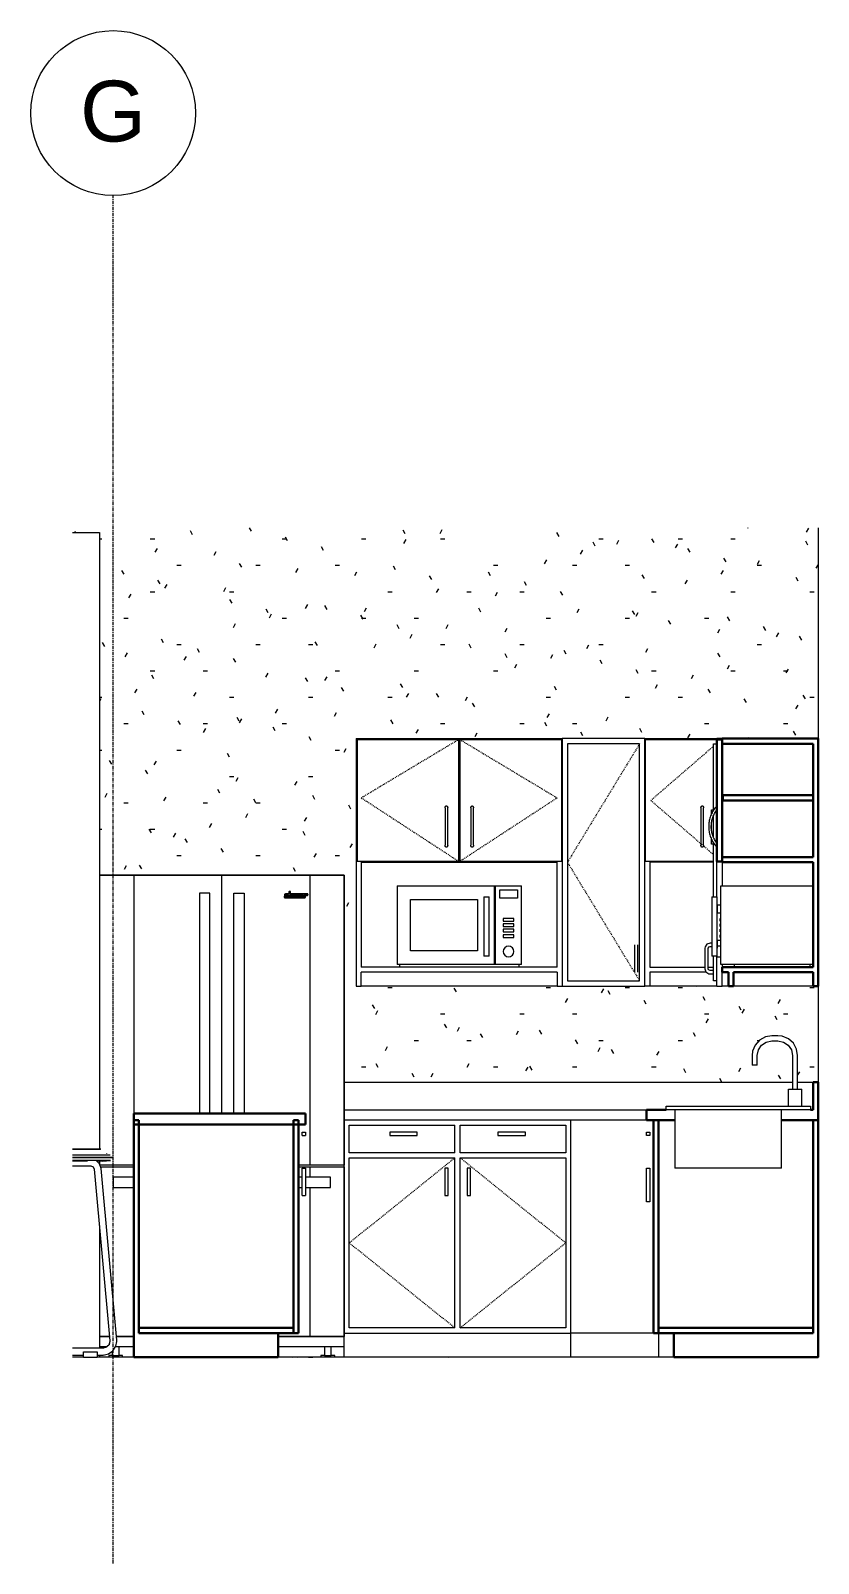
# Model space of a CAD drawing. Header units: inches. Extents: x -1667 to 6650, y -30 to 273.
# Drawn here: x 1283.3 to 1397.9, y -30 to 193 of the extents above; entities that cross this region are included whole.
import ezdxf

# ---------------------------------------------------------------- set-up
doc = ezdxf.new("R2010")
doc.units = ezdxf.units.IN
doc.header["$MEASUREMENT"] = 0
doc.linetypes.add('Dash', pattern=[0.25, 0.125, -0.125])
doc.linetypes.add('Grid Line 1_2_', pattern=[0.875, 0.5, -0.125, 0.125, -0.125])
for name, color, linetype, lineweight in [('A-GENM', 13, 'Continuous', 9), ('A-WALL-PATT', 111, 'Continuous', 18), ('C-BLDG-PADS', 91, 'Continuous', 9), ('I-FURN', 30, 'Continuous', 9), ('I-WALL', 2, 'Continuous', 18), ('P-SANR-FIXT', 6, 'Continuous', 9), ('Q-CASE', 31, 'Continuous', 9), ('Q-CASE-HDLN', 31, 'Dash', 9), ('Q-SPCQ', 91, 'Continuous', 9), ('S-GRID', 1, 'Continuous', 9), ('S-GRID-IDEN', 1, 'Continuous', 9)]:
    doc.layers.add(name, color=color, linetype=linetype, lineweight=lineweight)
doc.styles.add('Arial', font='arial.ttf', dxfattribs={"height": 8.851796})

# ---------------------------------------------------------------- blocks, each defined once
blk = doc.blocks.new('Grid - Grid Head - Circle-50561-Kitchen - West Elevation')
at = {"layer": 'S-GRID-IDEN', "color": 7}
blk.add_circle((-1010.46, 181), 12, dxfattribs=at)
blk = doc.blocks.new('Open Source Metal Building_Exterior_rvt-7-Kitchen - West Elevation')
at = {"layer": 'C-BLDG-PADS'}
h = blk.add_hatch(dxfattribs=at)
h.set_pattern_fill('FP_19', style=0, pattern_type=2)
h.set_pattern_definition([(50, (-1.098, 0), (13.77135, -1.20496), [1.44, -15.84]), (355, (-1.098, 0), (-2.66442, 14.44218), [1.152, -12.672]), (100.451, (0.05, -0.1), (11.10708, 13.23737), [1.224, -13.462]), (46.184, (-1.098, 3.84), (20.49128, -3.17785), [2.16, -23.76]), (96.636, (0.61, 3.575), (17.94587, 18.70315), [1.836, -20.193]), (351.184, (-1.098, 3.84), (17.9454, 18.7026), [1.728, -19.008]), (21, (0.822, 2.88), (11.46052, -7.73037), [1.44, -15.84]), (326, (0.822, 2.88), (4.67135, 13.92315), [1.152, -12.672]), (71.451, (1.778, 2.236), (16.13207, 6.19284), [1.224, -13.462]), (37.5, (-1.098, 0), (0.233123, 6.39175), [0.634, -11.885, 0.634, -12.23, -12.72]), (37.5, (-1.098, 0), (0.233123, 6.39175), [-25.382, 0.634, -12.086]), (7.5, (-1.098, 0), (5.05073, 7.57304), [0.634, -6.701, 0.634, -11.597, -4.848]), (7.5, (-1.098, 0), (5.05073, 7.57304), [-19.565, 0.634, -4.214]), (327.5, (-5.379, 0), (10.24958, -0.43289), [0.634, -4.166, 0.634, -14.342, -19.872]), (327.5, (-5.379, 0), (10.24958, -0.43289), [-19.776, 0.634, -19.238]), (317.5, (-7.299, 0), (11.19739, 1.92214), [0.634, -5.606, 0.634, -9.312, -14.112]), (317.5, (-7.299, 0), (11.19739, 1.92214), [-16.186, 0.634, -13.478])])
h.paths.add_polyline_path([(-907.82, -0.04), (-907.82, 0), (-1016.37, 0), (-1016.37, -0.04), (-934.96, -0.04)], flags=0)
at = {"layer": 'C-BLDG-PADS', "color": 250, "lineweight": 18}
for p, q in [((-1014.78, 0), (-1016.37, 0)), ((-907.82, 0), (-1012.78, 0))]:
    blk.add_line(p, q, dxfattribs=at)
at = {"layer": 'S-GRID', "linetype": 'Grid Line 1_2_'}
blk.add_line((-1010.46, -30), (-1010.46, 169), dxfattribs=at)
at = {"layer": 'S-GRID-IDEN', "insert": (-1010.46, 185.72), "char_height": 8.85, "width": 11.448, "attachment_point": 2, "line_spacing_factor": 0.938532, "style": 'Arial', "bg_fill": 3, "box_fill_scale": 1.25, "bg_fill_color": 0, "bg_fill_transparency": 0}
blk.add_mtext('G', dxfattribs=at)
at = {"color": 130, "lineweight": 5}
blk.add_blockref('Grid - Grid Head - Circle-50561-Kitchen - West Elevation', (0, 0), dxfattribs=at)
blk = doc.blocks.new('Counter Top-L Shaped - 24_ Depth U SHAPED-689926-Kitchen - West Elevation')
at = {"layer": 'Q-CASE'}
for p, q in [((-976.84, 40), (-911.59, 40)), ((-910.84, 40), (-908.59, 40)), ((-976.84, 36), (-932.84, 36)), ((-932.84, 34.5), (-976.84, 34.5))]:
    blk.add_line(p, q, dxfattribs=at)
at = {"layer": 'Q-CASE', "lineweight": 30}
for p, q in [((-907.84, 40), (-908.59, 40)), ((-908.59, 40), (-908.59, 36)), ((-907.84, 34.5), (-907.84, 40)), ((-929.96, 36), (-932.84, 36)), ((-932.84, 36), (-932.84, 34.5)), ((-908.59, 36), (-908.96, 36)), ((-932.84, 34.5), (-928.71, 34.5)), ((-913.21, 34.5), (-907.84, 34.5))]:
    blk.add_line(p, q, dxfattribs=at)
blk = doc.blocks.new('Haworth_Chair_Hi-Pad_Stool - High-336019-Kitchen - West Elevation')
at = {"layer": 'I-FURN'}
for p, q in [((-1016.37, 30.25), (-1015.9, 30.25)), ((-1015.9, 30.25), (-1016.37, 30.25)), ((-1016.37, 30.25), (-1015.9, 30.25)), ((-1016.37, 29.43), (-1015.9, 29.43)), ((-1016.37, 29.12), (-1015.9, 29.12)), ((-1015.9, 29), (-1016.37, 29)), ((-1015.9, 30.25), (-1012.29, 30.25)), ((-1012.29, 30.25), (-1015.9, 30.25)), ((-1015.9, 29.43), (-1010.87, 29.43)), ((-1015.9, 29.12), (-1010.48, 29.12)), ((-1010.45, 29), (-1015.9, 29)), ((-1012.27, 30.25), (-1012.26, 30.25)), ((-1011.43, 29.68), (-1011.42, 29.65)), ((-1010.45, 29), (-1010.48, 29.12)), ((-1015.9, 28.62), (-1016.37, 28.62)), ((-1015.9, 28.5), (-1016.37, 28.5)), ((-1015.9, 28.5), (-1016.37, 28.5)), ((-1016.37, 27.82), (-1013.71, 27.82)), ((-1010.84, 28.62), (-1015.9, 28.62)), ((-1014.2, 28.5), (-1015.9, 28.5)), ((-1014.2, 28.5), (-1015.9, 28.5)), ((-1013.71, 27.82), (-1013.37, 27.68)), ((-1013.21, 27.37), (-1010.93, 2.39)), ((-1012.03, 28.5), (-1012.79, 28.5)), ((-1012.03, 28.5), (-1012.79, 28.5)), ((-1012.42, 28.06), (-1012.44, 28.12)), ((-1012.22, 27.46), (-1012.27, 27.61)), ((-1009.93, 2.48), (-1012.22, 27.46)), ((-1012.03, 28.5), (-1010.84, 28.62)), ((-1010.93, 2.39), (-1010.92, 2.3)), ((-1009.97, 2.01), (-1009.92, 2.3)), ((-1009.92, 2.3), (-1009.93, 2.48)), ((-1009.92, 2.3), (-1009.93, 2.48)), ((-1011.92, 1.3), (-1016.37, 1.3)), ((-1016.37, 0.3), (-1014.78, 0.3)), ((-1014.78, 0), (-1014.78, 0.75)), ((-1014.78, 0.75), (-1012.78, 0.75)), ((-1012.78, 0.75), (-1012.78, 0)), ((-1012.78, 0.3), (-1011.92, 0.3)), ((-1011.83, 1.32), (-1011.92, 1.3)), ((-1011.92, 0.3), (-1011.76, 0.33)), ((-1011.23, 1.63), (-1011.46, 1.43)), ((-1011.19, 0.45), (-1011.14, 0.46)), ((-1010.98, 2.1), (-1011.06, 1.81)), ((-1014.78, 0), (-1012.78, 0))]:
    blk.add_line(p, q, dxfattribs=at)
at = {"layer": 'I-FURN', "flags": 128}
for points in [[(-1012.26, 30.25), (-1012.42, 30.25), (-1012.89, 30.25), (-1013.63, 30.25), (-1014.57, 30.25), (-1015.63, 30.25), (-1015.9, 30.25)], [(-1013.71, 27.82), (-1013.35, 27.67), (-1013.21, 27.37)], [(-1012.22, 27.46), (-1012.44, 28.12), (-1012.87, 28.54)], [(-1011.92, 0.3), (-1011.14, 0.46), (-1010.48, 0.92), (-1010.05, 1.59), (-1009.92, 2.3)], [(-1010.92, 2.3), (-1011.08, 1.76), (-1011.5, 1.39), (-1011.92, 1.3)], [(-1010.08, 1.54), (-1010.05, 1.59), (-1010.04, 1.62)]]:
    blk.add_lwpolyline(points, dxfattribs=at)
blk = doc.blocks.new('Refrigeration-Dacor-Millennia - PF36BNDFBK-518783-Kitchen - West Elevation')
at = {"layer": 'A-GENM', "lineweight": 18}
for p, q in [((-1012.46, 70.12), (-994.71, 70.12)), ((-1007.46, 70.12), (-1007.46, 35.43)), ((-994.71, 70.12), (-976.84, 70.12)), ((-994.71, 70.12), (-994.71, 35.43)), ((-981.84, 70.12), (-981.84, 27.94)), ((-976.84, 70.12), (-976.84, 27.94)), ((-1007.46, 27.94), (-1012.37, 27.94)), ((-1012.29, 27.69), (-1007.46, 27.69)), ((-976.84, 27.94), (-983.46, 27.94)), ((-983.46, 27.69), (-976.84, 27.69)), ((-976.84, 27.69), (-976.84, 3)), ((-1010.98, 3), (-1012.46, 3)), ((-1007.46, 3), (-1009.98, 3)), ((-976.84, 3), (-986.46, 3))]:
    blk.add_line(p, q, dxfattribs=at)
at = {"layer": 'A-GENM'}
for p, q in [((-976.84, 70.12), (-1012.46, 70.12)), ((-976.84, 3), (-976.84, 70.12)), ((-996.4, 67.53), (-997.9, 67.53)), ((-997.9, 67.53), (-997.9, 35.43)), ((-996.4, 35.43), (-996.4, 67.53)), ((-992.9, 67.53), (-991.4, 67.53)), ((-992.9, 35.43), (-992.9, 67.53)), ((-991.4, 67.53), (-991.4, 35.43)), ((-985.53, 67.24), (-985.58, 67.03)), ((-985.58, 67.03), (-985.58, 66.96)), ((-985.58, 66.96), (-985.55, 66.9)), ((-985.5, 67.31), (-985.53, 67.24)), ((-985.48, 67.23), (-985.53, 67.02)), ((-985.53, 67.02), (-985.52, 66.95)), ((-985.52, 66.95), (-985.48, 66.91)), ((-985.45, 67.37), (-985.5, 67.31)), ((-985.45, 67.3), (-985.48, 67.23)), ((-985.48, 66.91), (-985.43, 66.89)), ((-985.39, 67.4), (-985.45, 67.37)), ((-985.39, 67.35), (-985.45, 67.3)), ((-985.31, 67.42), (-985.39, 67.4)), ((-985.31, 67.37), (-985.39, 67.35)), ((-985.36, 67.07), (-985.33, 67.18)), ((-985.35, 67.04), (-985.36, 67.07)), ((-985.32, 67.02), (-985.35, 67.04)), ((-985.33, 67.18), (-985.32, 67.22)), ((-985.32, 67.22), (-985.28, 67.23)), ((-985.03, 67.02), (-985.32, 67.02)), ((-984.95, 67.42), (-985.31, 67.42)), ((-984.91, 67.37), (-985.31, 67.37)), ((-985.28, 67.23), (-984.94, 67.23)), ((-984.99, 67.03), (-985.03, 67.02)), ((-984.97, 67.07), (-984.99, 67.03)), ((-984.94, 67.23), (-984.97, 67.07)), ((-984.89, 67.7), (-984.95, 67.42)), ((-984.94, 66.89), (-984.89, 66.9)), ((-984.84, 67.7), (-984.91, 67.37)), ((-984.86, 67.74), (-984.89, 67.7)), ((-984.89, 66.9), (-984.85, 66.93)), ((-984.82, 67.75), (-984.86, 67.74)), ((-984.85, 66.93), (-984.83, 66.97)), ((-984.68, 67.7), (-984.84, 67.7)), ((-984.83, 66.97), (-984.78, 67.23)), ((-984.7, 67.75), (-984.82, 67.75)), ((-984.78, 67.23), (-984.69, 67.23)), ((-984.76, 67.06), (-984.77, 67.02)), ((-984.77, 67.02), (-984.76, 66.96)), ((-984.75, 67.11), (-984.76, 67.06)), ((-984.76, 66.96), (-984.72, 66.91)), ((-984.75, 67.37), (-984.72, 67.53)), ((-984.66, 67.37), (-984.75, 67.37)), ((-984.73, 67.15), (-984.75, 67.11)), ((-984.69, 67.18), (-984.73, 67.15)), ((-984.72, 67.53), (-984.68, 67.7)), ((-984.72, 66.91), (-984.66, 66.89)), ((-984.66, 67.74), (-984.7, 67.75)), ((-984.69, 67.42), (-984.63, 67.67)), ((-982.17, 67.42), (-984.69, 67.42)), ((-984.69, 67.23), (-984.68, 67.3)), ((-984.65, 67.19), (-984.69, 67.18)), ((-984.68, 67.3), (-984.66, 67.37)), ((-984.64, 67.71), (-984.66, 67.74)), ((-984.23, 67.19), (-984.65, 67.19)), ((-984.63, 67.67), (-984.64, 67.71)), ((-984.61, 67.37), (-984.64, 67.23)), ((-984.64, 67.23), (-984.22, 67.23)), ((-984.16, 67.37), (-984.61, 67.37)), ((-984.6, 67.02), (-984.6, 67.06)), ((-984.6, 67.06), (-984.25, 67.06)), ((-984.26, 67.02), (-984.6, 67.02)), ((-984.25, 67.06), (-984.26, 67.02)), ((-984.22, 67.23), (-984.23, 67.19)), ((-984.22, 66.89), (-984.17, 66.9)), ((-984.17, 66.9), (-984.14, 66.93)), ((-984.1, 67.35), (-984.16, 67.37)), ((-984.14, 66.93), (-984.12, 66.97)), ((-984.12, 66.97), (-984.09, 67.11)), ((-984.06, 67.3), (-984.1, 67.35)), ((-984.09, 67.11), (-984.06, 67.24)), ((-984.06, 67.24), (-984.06, 67.3)), ((-984.02, 67.15), (-984.05, 67.02)), ((-984.05, 67.02), (-984.04, 66.96)), ((-984.04, 66.96), (-984, 66.91)), ((-983.99, 67.28), (-984.02, 67.15)), ((-984, 66.91), (-983.94, 66.89)), ((-983.97, 67.33), (-983.99, 67.28)), ((-983.93, 67.36), (-983.97, 67.33)), ((-983.89, 67.37), (-983.93, 67.36)), ((-983.42, 67.37), (-983.89, 67.37)), ((-983.88, 67.07), (-983.85, 67.19)), ((-983.87, 67.04), (-983.88, 67.07)), ((-983.84, 67.02), (-983.87, 67.04)), ((-983.85, 67.19), (-983.83, 67.22)), ((-983.5, 67.02), (-983.84, 67.02)), ((-983.83, 67.22), (-983.79, 67.23)), ((-983.79, 67.23), (-983.44, 67.23)), ((-983.46, 67.01), (-983.5, 67.02)), ((-983.48, 66.9), (-983.46, 66.93)), ((-983.45, 66.98), (-983.46, 67.01)), ((-983.46, 66.93), (-983.45, 66.98)), ((-983.44, 67.23), (-983.41, 67.24)), ((-983.39, 67.35), (-983.42, 67.37)), ((-983.41, 67.24), (-983.39, 67.27)), ((-983.38, 67.32), (-983.39, 67.35)), ((-983.39, 67.27), (-983.38, 67.32)), ((-983.36, 67.15), (-983.39, 67.02)), ((-983.39, 67.02), (-983.38, 66.96)), ((-983.38, 66.96), (-983.34, 66.91)), ((-983.33, 67.28), (-983.36, 67.15)), ((-983.34, 66.91), (-983.28, 66.89)), ((-983.31, 67.33), (-983.33, 67.28)), ((-983.28, 67.36), (-983.31, 67.33)), ((-983.23, 67.37), (-983.28, 67.36)), ((-982.76, 67.37), (-983.23, 67.37)), ((-983.22, 67.07), (-983.19, 67.2)), ((-983.21, 67.04), (-983.22, 67.07)), ((-983.18, 67.02), (-983.21, 67.04)), ((-983.19, 67.2), (-983.18, 67.22)), ((-983.18, 67.22), (-983.15, 67.23)), ((-982.9, 67.02), (-983.18, 67.02)), ((-983.15, 67.23), (-982.88, 67.23)), ((-982.87, 67.03), (-982.9, 67.02)), ((-982.88, 67.23), (-982.84, 67.22)), ((-982.86, 67.06), (-982.87, 67.03)), ((-982.84, 67.12), (-982.86, 67.06)), ((-982.84, 67.22), (-982.83, 67.19)), ((-982.83, 67.19), (-982.84, 67.12)), ((-982.82, 66.89), (-982.78, 66.9)), ((-982.78, 66.9), (-982.74, 66.93)), ((-982.71, 67.35), (-982.76, 67.37)), ((-982.74, 66.93), (-982.72, 66.97)), ((-982.72, 66.97), (-982.66, 67.24)), ((-982.67, 67.3), (-982.71, 67.35)), ((-982.57, 67.33), (-982.67, 66.89)), ((-982.66, 67.24), (-982.67, 67.3)), ((-982.56, 67.36), (-982.57, 67.33)), ((-982.53, 67.37), (-982.56, 67.36)), ((-982.44, 67.37), (-982.53, 67.37)), ((-982.51, 66.89), (-982.45, 67.18)), ((-982.48, 66.86), (-982.46, 66.91)), ((-982.46, 66.91), (-982.4, 67.18)), ((-982.45, 67.18), (-982.42, 67.22)), ((-982.41, 67.34), (-982.44, 67.37)), ((-982.42, 67.22), (-982.38, 67.23)), ((-982.37, 67.37), (-982.41, 67.34)), ((-982.4, 67.18), (-982.19, 67.18)), ((-982.38, 67.23), (-982.18, 67.23)), ((-982.15, 67.37), (-982.37, 67.37)), ((-982.19, 67.18), (-982.15, 67.2)), ((-982.18, 67.23), (-982.15, 67.37)), ((-982.13, 67.4), (-982.17, 67.42)), ((-982.15, 67.2), (-982.12, 67.24)), ((-982.11, 67.37), (-982.13, 67.4)), ((-982.12, 67.24), (-982.1, 67.33)), ((-982.1, 67.33), (-982.11, 67.37)), ((-985.55, 66.9), (-985.49, 66.86)), ((-985.49, 66.86), (-985.46, 66.85)), ((-985.46, 66.85), (-985.43, 66.84)), ((-985.43, 66.89), (-984.94, 66.89)), ((-985.43, 66.84), (-982.54, 66.84)), ((-984.66, 66.89), (-984.22, 66.89)), ((-983.94, 66.89), (-983.51, 66.89)), ((-983.51, 66.89), (-983.48, 66.9)), ((-983.28, 66.89), (-982.82, 66.89)), ((-982.67, 66.89), (-982.51, 66.89)), ((-982.54, 66.84), (-982.48, 66.86)), ((-981.84, 27.69), (-981.84, 26.19)), ((-1010.46, 26.19), (-1010.46, 24.69)), ((-1007.46, 26.19), (-1010.46, 26.19)), ((-1010.46, 24.69), (-1007.46, 24.69)), ((-982.96, 26.19), (-983.46, 26.19)), ((-983.46, 24.69), (-982.96, 24.69)), ((-978.84, 26.19), (-982.46, 26.19)), ((-982.46, 24.69), (-978.84, 24.69)), ((-981.84, 24.69), (-981.84, 3)), ((-978.84, 24.69), (-978.84, 26.19)), ((-1012.46, 3), (-1010.98, 3)), ((-1009.98, 3), (-1007.46, 3)), ((-986.46, 3), (-976.84, 3)), ((-1010.59, 0.25), (-1011.09, 0.25)), ((-1011.09, 0.25), (-1011.09, 0)), ((-1010.59, 0.83), (-1010.59, 0.25)), ((-1010.59, 0.25), (-1009.59, 0.25)), ((-1009.59, 1.5), (-1010.1, 1.5)), ((-1009.59, 0.25), (-1009.59, 1.5)), ((-1009.09, 0.25), (-1009.59, 0.25)), ((-1009.09, 0), (-1009.09, 0.25)), ((-979.71, 0.25), (-980.21, 0.25)), ((-980.21, 0.25), (-980.21, 0)), ((-978.71, 1.5), (-979.71, 1.5)), ((-979.71, 1.5), (-979.71, 0.25)), ((-979.71, 0.25), (-978.71, 0.25)), ((-978.71, 0.25), (-978.71, 1.5)), ((-978.21, 0.25), (-978.71, 0.25)), ((-978.21, 0), (-978.21, 0.25))]:
    blk.add_line(p, q, dxfattribs=at)
at = {"layer": 'Q-SPCQ'}
for p, q in [((-1011.35, 1.5), (-1012.46, 1.5)), ((-1007.46, 1.5), (-1009.59, 1.5)), ((-979.71, 1.5), (-986.46, 1.5)), ((-976.84, 1.5), (-978.71, 1.5))]:
    blk.add_line(p, q, dxfattribs=at)
blk = doc.blocks.new('Sink Kitchen-Double - 42_ x 21_-577721-Kitchen - West Elevation')
at = {"layer": 'P-SANR-FIXT'}
for p, q in [((-913.71, 46.75), (-914.59, 46.75)), ((-914.59, 46), (-913.71, 46)), ((-917.46, 43.88), (-917.46, 42.5)), ((-916.71, 42.5), (-917.46, 42.5)), ((-916.71, 42.5), (-916.71, 43.88)), ((-911.59, 43.88), (-911.59, 39)), ((-910.84, 39), (-910.84, 43.88)), ((-912.21, 39), (-912.21, 36.5)), ((-912.21, 39), (-912.21, 36.5)), ((-912.19, 39), (-912.19, 39)), ((-912.19, 39), (-911.21, 39)), ((-911.21, 39), (-910.24, 39)), ((-910.24, 39), (-910.24, 39)), ((-910.21, 36.5), (-910.21, 39)), ((-910.21, 36.5), (-910.21, 39)), ((-929.96, 36.5), (-908.96, 36.5)), ((-929.96, 36), (-929.96, 36.5)), ((-908.96, 36), (-929.96, 36)), ((-928.71, 36), (-928.71, 27.5)), ((-913.21, 27.5), (-913.21, 36)), ((-908.96, 36.5), (-908.96, 36)), ((-926.46, 27.5), (-928.71, 27.5)), ((-915.46, 27.5), (-926.46, 27.5)), ((-913.21, 27.5), (-915.46, 27.5))]:
    blk.add_line(p, q, dxfattribs=at)
at = {"layer": 'P-SANR-FIXT', "flags": 128}
for points in [[(-914.59, 46.75), (-915.54, 46.59), (-916.38, 46.12), (-917.02, 45.41), (-917.39, 44.52), (-917.46, 43.88)], [(-916.71, 43.88), (-916.55, 44.69), (-916.09, 45.37), (-915.41, 45.83), (-914.6, 46), (-914.59, 46)], [(-910.84, 43.88), (-911, 44.82), (-911.46, 45.67), (-912.18, 46.31), (-913.07, 46.68), (-913.71, 46.75)], [(-913.71, 46), (-912.9, 45.84), (-912.21, 45.38), (-911.75, 44.7), (-911.59, 43.89), (-911.59, 43.88)]]:
    blk.add_lwpolyline(points, dxfattribs=at)
blk = doc.blocks.new('Base Cabinet-Double Door Sink Unit - 48_-578561-Kitchen - West Elevation')
at = {"layer": 'Q-CASE', "lineweight": 30}
for p, q in [((-931.09, 34.5), (-931.84, 34.5)), ((-931.84, 34.5), (-931.84, 3.5)), ((-931.09, 3.5), (-931.09, 34.5)), ((-908.59, 34.5), (-908.59, 3.5)), ((-907.84, 34.5), (-908.59, 34.5)), ((-907.84, 0), (-907.84, 34.5)), ((-931.84, 3.5), (-931.09, 3.5)), ((-908.59, 4.25), (-931.09, 4.25)), ((-931.09, 4.25), (-931.09, 3.5)), ((-931.09, 3.5), (-908.59, 3.5)), ((-908.59, 3.5), (-928.84, 3.5)), ((-928.84, 3.5), (-928.84, 0)), ((-908.59, 3.5), (-908.59, 4.25)), ((-928.84, 0), (-907.84, 0))]:
    blk.add_line(p, q, dxfattribs=at)
at = {"layer": 'Q-CASE'}
for p, q in [((-932.84, 22.59), (-932.84, 27.5)), ((-932.84, 27.5), (-932.34, 27.5)), ((-932.34, 27.5), (-932.34, 22.59)), ((-932.34, 22.59), (-932.84, 22.59))]:
    blk.add_line(p, q, dxfattribs=at)
blk = doc.blocks.new('Base Cabinet-Corner Unit-Angled - 36_ 2-579564-Kitchen - West Elevation')
at = {"layer": 'Q-CASE'}
for p, q in [((-943.84, 3.5), (-943.84, 34.5)), ((-931.84, 3.5), (-943.84, 3.5)), ((-943.84, 0), (-943.84, 3.5)), ((-931.09, 3.5), (-931.09, 0))]:
    blk.add_line(p, q, dxfattribs=at)
blk = doc.blocks.new('Base Cabinet-Double Door _ 2 Drawer - 33_-581383-Kitchen - West Elevation')
at = {"layer": 'Q-CASE'}
for p, q in [((-932.84, 32.25), (-932.84, 32.75)), ((-932.84, 32.75), (-932.34, 32.75)), ((-932.34, 32.25), (-932.84, 32.25)), ((-932.34, 32.75), (-932.34, 32.25))]:
    blk.add_line(p, q, dxfattribs=at)
blk = doc.blocks.new('Base Cabinet-Double Door _ 2 Drawer - 33_-V19-Kitchen - West Elevation')
at = {"layer": 'Q-CASE'}
for p, q in [((-976.09, 29.75), (-976.09, 33.75)), ((-976.09, 33.75), (-960.71, 33.75)), ((-960.71, 29.75), (-960.71, 33.75)), ((-959.96, 33.75), (-944.59, 33.75)), ((-959.96, 29.75), (-959.96, 33.75)), ((-944.59, 33.75), (-944.59, 29.75)), ((-943.84, 3.5), (-943.84, 34.5)), ((-966.21, 32.75), (-970.21, 32.75)), ((-970.21, 32.75), (-970.21, 32.25)), ((-970.21, 32.25), (-966.21, 32.25)), ((-966.21, 32.25), (-966.21, 32.75)), ((-950.46, 32.75), (-954.46, 32.75)), ((-954.46, 32.75), (-954.46, 32.25)), ((-954.46, 32.25), (-950.46, 32.25)), ((-950.46, 32.25), (-950.46, 32.75)), ((-960.71, 29.75), (-976.09, 29.75)), ((-976.09, 4.25), (-976.09, 29)), ((-976.09, 29), (-960.71, 29)), ((-960.71, 4.25), (-960.71, 29)), ((-944.59, 29.75), (-959.96, 29.75)), ((-959.96, 29), (-944.59, 29)), ((-959.96, 4.25), (-959.96, 29)), ((-944.59, 29), (-944.59, 4.25)), ((-961.71, 27.5), (-962.21, 27.5)), ((-962.21, 27.5), (-962.21, 23.5)), ((-961.71, 23.5), (-961.71, 27.5)), ((-958.46, 27.5), (-958.96, 27.5)), ((-958.96, 27.5), (-958.96, 23.5)), ((-958.46, 23.5), (-958.46, 27.5)), ((-962.21, 23.5), (-961.71, 23.5)), ((-958.96, 23.5), (-958.46, 23.5)), ((-976.84, 3.5), (-943.84, 3.5)), ((-976.84, 0), (-976.84, 3)), ((-960.71, 4.25), (-976.09, 4.25)), ((-944.59, 4.25), (-959.96, 4.25))]:
    blk.add_line(p, q, dxfattribs=at)
at = {"layer": 'Q-CASE', "linetype": 'Dash'}
for p, q in [((-960.71, 29), (-976.09, 16.62)), ((-944.59, 16.62), (-959.96, 29)), ((-976.09, 16.62), (-960.71, 4.25)), ((-959.96, 4.25), (-944.59, 16.62))]:
    blk.add_line(p, q, dxfattribs=at)
blk = doc.blocks.new('Base Cabinet-Double Door _ 2 Drawer - 36_-581377-Kitchen - West Elevation')
at = {"layer": 'Q-CASE', "lineweight": 30}
for p, q in [((-1006.71, 34.5), (-1007.46, 34.5)), ((-1007.46, 34.5), (-1007.46, 0)), ((-1006.71, 3.5), (-1006.71, 34.5)), ((-984.21, 34.5), (-984.21, 3.5)), ((-983.46, 34.5), (-984.21, 34.5)), ((-983.46, 3.5), (-983.46, 34.5)), ((-984.21, 4.25), (-1006.71, 4.25)), ((-1006.71, 4.25), (-1006.71, 3.5)), ((-986.46, 3.5), (-1006.71, 3.5)), ((-1006.71, 3.5), (-984.21, 3.5)), ((-986.46, 0), (-986.46, 3.5)), ((-984.21, 3.5), (-984.21, 4.25)), ((-984.21, 3.5), (-983.46, 3.5)), ((-1007.46, 0), (-986.46, 0))]:
    blk.add_line(p, q, dxfattribs=at)
at = {"layer": 'Q-CASE'}
for p, q in [((-982.96, 32.25), (-982.96, 32.75)), ((-982.96, 32.75), (-982.46, 32.75)), ((-982.96, 32.25), (-982.46, 32.25)), ((-982.46, 32.75), (-982.46, 32.25)), ((-982.96, 23.5), (-982.96, 27.5)), ((-982.96, 27.5), (-982.46, 27.5)), ((-982.46, 27.5), (-982.46, 23.5)), ((-982.96, 23.5), (-982.46, 23.5))]:
    blk.add_line(p, q, dxfattribs=at)
blk = doc.blocks.new('293304 - 293304 2-686364-Kitchen - West Elevation')
at = {"layer": 'Q-CASE', "lineweight": 30}
for p, q in [((-921.84, 89.87), (-922.59, 89.87)), ((-922.59, 89.87), (-922.59, 72.12)), ((-907.84, 90), (-921.84, 90)), ((-921.84, 90), (-921.84, 89.25)), ((-921.84, 72.12), (-921.84, 89.87)), ((-921.84, 89.25), (-908.59, 89.25)), ((-908.59, 89.25), (-908.59, 72.75)), ((-907.84, 54), (-907.84, 90)), ((-908.59, 81.75), (-921.71, 81.75)), ((-921.71, 81.75), (-921.71, 81)), ((-921.71, 81), (-908.59, 81)), ((-908.59, 81), (-908.59, 81.75)), ((-922.59, 72.12), (-921.84, 72.12)), ((-908.59, 72.75), (-921.84, 72.75)), ((-921.84, 72.75), (-921.84, 72)), ((-921.84, 72), (-908.59, 72)), ((-908.59, 72), (-908.59, 56.75)), ((-908.59, 56.75), (-921.84, 56.75)), ((-921.84, 56.75), (-921.84, 56)), ((-921.84, 56), (-920.91, 56)), ((-920.91, 56), (-920.91, 54)), ((-920.16, 54), (-920.16, 56)), ((-920.16, 56), (-908.59, 56)), ((-908.59, 56), (-908.59, 54)), ((-920.91, 54), (-920.16, 54)), ((-908.59, 54), (-907.84, 54))]:
    blk.add_line(p, q, dxfattribs=at)
at = {"layer": 'Q-CASE'}
for p, q in [((-922.63, 79.58), (-922.59, 79.63)), ((-922.59, 74.77), (-922.63, 74.83)), ((-921.84, 72), (-921.84, 68.56)), ((-921.84, 57.14), (-921.84, 56.75)), ((-921.84, 54), (-921.84, 56)), ((-920.91, 54), (-921.84, 54)), ((-908.59, 54), (-920.16, 54))]:
    blk.add_line(p, q, dxfattribs=at)
at = {"layer": 'Q-CASE', "flags": 128}
for points in [[(-922.59, 80.21), (-922.71, 80.08), (-922.82, 79.94), (-922.93, 79.81), (-923.03, 79.66), (-923.12, 79.52), (-923.21, 79.37), (-923.3, 79.21), (-923.37, 79.06), (-923.45, 78.9), (-923.51, 78.74), (-923.57, 78.57), (-923.62, 78.4), (-923.66, 78.24), (-923.7, 78.07), (-923.73, 77.89), (-923.76, 77.72), (-923.78, 77.55), (-923.79, 77.37), (-923.79, 77.2), (-923.79, 77.02), (-923.77, 76.85), (-923.76, 76.67), (-923.73, 76.5), (-923.7, 76.33), (-923.66, 76.16), (-923.62, 75.99), (-923.57, 75.82), (-923.51, 75.66), (-923.44, 75.5), (-923.37, 75.34), (-923.29, 75.18), (-923.21, 75.03), (-923.12, 74.88), (-923.02, 74.73), (-922.92, 74.59), (-922.82, 74.45), (-922.7, 74.32), (-922.59, 74.19)], [(-922.59, 80.21), (-922.71, 80.08), (-922.82, 79.94), (-922.93, 79.81), (-923.03, 79.66), (-923.12, 79.52), (-923.21, 79.37), (-923.3, 79.21), (-923.37, 79.06), (-923.45, 78.9), (-923.51, 78.74), (-923.57, 78.57), (-923.62, 78.4), (-923.66, 78.24), (-923.7, 78.07), (-923.73, 77.89), (-923.76, 77.72), (-923.78, 77.55), (-923.79, 77.37), (-923.79, 77.2), (-923.79, 77.02), (-923.77, 76.85), (-923.76, 76.67), (-923.73, 76.5), (-923.7, 76.33), (-923.66, 76.16), (-923.62, 75.99), (-923.57, 75.82), (-923.51, 75.66), (-923.44, 75.5), (-923.37, 75.34), (-923.29, 75.18), (-923.21, 75.03), (-923.12, 74.88), (-923.02, 74.73), (-922.92, 74.59), (-922.82, 74.45), (-922.7, 74.32), (-922.59, 74.19)], [(-922.59, 74.77), (-922.68, 74.89), (-922.77, 75.02), (-922.85, 75.16), (-922.93, 75.3), (-923, 75.44), (-923.07, 75.58), (-923.13, 75.73), (-923.19, 75.88), (-923.24, 76.03), (-923.28, 76.19), (-923.32, 76.34), (-923.35, 76.5), (-923.38, 76.65), (-923.39, 76.81), (-923.41, 76.97), (-923.41, 77.13), (-923.41, 77.29), (-923.4, 77.45), (-923.39, 77.61), (-923.37, 77.77), (-923.35, 77.93), (-923.31, 78.08), (-923.28, 78.24), (-923.23, 78.39), (-923.18, 78.54), (-923.12, 78.69), (-923.06, 78.84), (-922.99, 78.98), (-922.92, 79.12), (-922.84, 79.26), (-922.75, 79.4), (-922.66, 79.53), (-922.59, 79.63)], [(-923.41, 77.33), (-923.4, 77.45), (-923.39, 77.61), (-923.37, 77.76)], [(-923.38, 76.66), (-923.39, 76.81), (-923.4, 76.86)]]:
    blk.add_lwpolyline(points, dxfattribs=at)
at = {"layer": 'Q-CASE'}
for points in [[(-922.59, 80.19), (-922.59, 80.19), (-922.59, 80.19), (-922.59, 80.2), (-922.59, 80.2), (-922.59, 80.21), (-922.59, 80.2), (-922.59, 80.2), (-922.59, 80.19), (-922.59, 80.19), (-922.59, 80.19)], [(-922.59, 80.19), (-922.59, 80.19), (-922.59, 80.19), (-922.59, 80.2), (-922.59, 80.2), (-922.59, 80.21), (-922.59, 80.2), (-922.59, 80.2), (-922.59, 80.19), (-922.59, 80.19), (-922.59, 80.19)], [(-922.59, 74.21), (-922.59, 74.21), (-922.59, 74.21), (-922.59, 74.2), (-922.59, 74.2), (-922.59, 74.19), (-922.59, 74.2), (-922.59, 74.2), (-922.59, 74.21), (-922.59, 74.21), (-922.59, 74.21)], [(-922.59, 74.21), (-922.59, 74.21), (-922.59, 74.21), (-922.59, 74.2), (-922.59, 74.2), (-922.59, 74.19), (-922.59, 74.2), (-922.59, 74.2), (-922.59, 74.21), (-922.59, 74.21), (-922.59, 74.21)]]:
    blk.add_open_spline(points, degree=3, knots=[0.4, 0.4, 0.4, 0.4, 0.4125, 0.425, 0.45, 0.5, 0.55, 0.575, 0.5875, 0.6, 0.6, 0.6, 0.6], dxfattribs=at)
blk = doc.blocks.new('Small_Microwave_14381 - Small_Microwave_14381-624995-Kitchen - West Elevation')
at = {"layer": 'I-FURN'}
for p, q in [((-923.33, 66.99), (-923.33, 58.32)), ((-923.33, 66.99), (-922.93, 66.99)), ((-922.93, 66.99), (-922.54, 66.99)), ((-922.54, 58.32), (-922.54, 66.99)), ((-922.03, 68.56), (-915.34, 68.56)), ((-922.03, 57.14), (-922.03, 68.56)), ((-915.34, 68.56), (-908.64, 68.56)), ((-908.64, 68.56), (-908.64, 57.14)), ((-922.57, 65.79), (-922.03, 65.79)), ((-922.57, 65.79), (-922.57, 64.59)), ((-922.03, 64.59), (-922.57, 64.59)), ((-922.1, 63.44), (-922.1, 63.84)), ((-922.03, 63.84), (-922.1, 63.84)), ((-922.1, 63.44), (-922.03, 63.44)), ((-922.1, 62.66), (-922.1, 63.05)), ((-922.03, 63.05), (-922.1, 63.05)), ((-922.1, 62.66), (-922.03, 62.66)), ((-922.57, 60.69), (-922.03, 60.69)), ((-922.57, 60.69), (-922.57, 59.51)), ((-922.1, 61.87), (-922.1, 62.26)), ((-922.03, 62.26), (-922.1, 62.26)), ((-922.1, 61.87), (-922.03, 61.87)), ((-922.1, 61.08), (-922.1, 61.47)), ((-922.03, 61.47), (-922.1, 61.47)), ((-922.1, 61.08), (-922.03, 61.08)), ((-922.93, 58.32), (-923.33, 58.32)), ((-922.54, 58.32), (-922.93, 58.32)), ((-922.53, 59.51), (-922.57, 59.51)), ((-922.03, 59.81), (-922.53, 59.81)), ((-922.53, 59.02), (-922.53, 59.81)), ((-922.53, 58.23), (-922.53, 59.02)), ((-922.53, 58.23), (-922.03, 58.23)), ((-915.34, 57.14), (-922.03, 57.14)), ((-920.06, 57.14), (-920.06, 56.75)), ((-908.64, 57.14), (-915.34, 57.14)), ((-909.04, 56.75), (-909.04, 57.14))]:
    blk.add_line(p, q, dxfattribs=at)
blk = doc.blocks.new('293302 - 293302-686305-Kitchen - West Elevation')
at = {"layer": 'Q-CASE'}
for p, q in [((-933.09, 90), (-922.59, 90)), ((-932.96, 89.87), (-922.59, 89.87)), ((-932.96, 72.12), (-932.96, 89.87)), ((-923.37, 79.04), (-923.37, 79.62)), ((-923.37, 79.62), (-923.09, 79.62)), ((-923.37, 76.61), (-923.37, 77.8)), ((-923.37, 74.62), (-923.37, 75.35)), ((-923.09, 74.62), (-923.37, 74.62)), ((-923.09, 72.12), (-932.96, 72.12)), ((-932.34, 72), (-932.34, 56.75)), ((-923.09, 72), (-932.34, 72)), ((-932.34, 56.75), (-924.34, 56.75)), ((-932.34, 56), (-932.34, 54)), ((-924.13, 56), (-932.34, 56)), ((-923.84, 56.75), (-923.09, 56.75)), ((-932.34, 54), (-933.09, 54)), ((-922.59, 54), (-932.34, 54))]:
    blk.add_line(p, q, dxfattribs=at)
at = {"layer": 'Q-CASE', "flags": 128}
for points in [[(-924.91, 79.93), (-924.91, 78.95), (-924.91, 77.84), (-924.91, 76.68), (-924.91, 75.56), (-924.91, 74.56), (-924.91, 74.47)], [(-924.54, 74.47), (-924.54, 75.45), (-924.54, 76.56), (-924.54, 77.72), (-924.54, 78.84), (-924.54, 79.84), (-924.54, 79.93)]]:
    blk.add_lwpolyline(points, dxfattribs=at)
at = {"layer": 'Q-CASE'}
for points in [[(-924.91, 79.93), (-924.91, 79.96), (-924.91, 79.99), (-924.9, 80.03), (-924.89, 80.05), (-924.89, 80.07), (-924.88, 80.09), (-924.87, 80.1), (-924.87, 80.11), (-924.86, 80.13), (-924.85, 80.14), (-924.84, 80.15), (-924.83, 80.16), (-924.83, 80.17), (-924.82, 80.18), (-924.8, 80.19), (-924.78, 80.2), (-924.77, 80.2), (-924.76, 80.21), (-924.74, 80.21), (-924.72, 80.21), (-924.71, 80.21), (-924.69, 80.21), (-924.68, 80.2), (-924.66, 80.2), (-924.65, 80.19), (-924.63, 80.18), (-924.62, 80.17), (-924.61, 80.16), (-924.6, 80.15), (-924.59, 80.13), (-924.58, 80.11), (-924.57, 80.1), (-924.57, 80.09), (-924.56, 80.07), (-924.55, 80.05), (-924.55, 80.02), (-924.54, 79.98), (-924.54, 79.95), (-924.54, 79.93)], [(-924.54, 74.47), (-924.54, 74.44), (-924.54, 74.41), (-924.55, 74.37), (-924.55, 74.35), (-924.56, 74.33), (-924.57, 74.31), (-924.57, 74.3), (-924.58, 74.29), (-924.59, 74.27), (-924.6, 74.26), (-924.61, 74.25), (-924.61, 74.24), (-924.62, 74.23), (-924.63, 74.22), (-924.65, 74.21), (-924.66, 74.2), (-924.68, 74.2), (-924.69, 74.19), (-924.71, 74.19), (-924.72, 74.19), (-924.74, 74.19), (-924.76, 74.19), (-924.77, 74.2), (-924.78, 74.2), (-924.8, 74.21), (-924.82, 74.22), (-924.83, 74.23), (-924.83, 74.24), (-924.84, 74.25), (-924.86, 74.27), (-924.87, 74.29), (-924.88, 74.3), (-924.88, 74.31), (-924.89, 74.33), (-924.89, 74.35), (-924.9, 74.38), (-924.91, 74.42), (-924.91, 74.45), (-924.91, 74.47)]]:
    blk.add_open_spline(points, degree=3, knots=[0, 0, 0, 0, 0.111111, 0.138889, 0.166667, 0.194444, 0.222222, 0.236111, 0.25, 0.277778, 0.305556, 0.319444, 0.333333, 0.347222, 0.361111, 0.388889, 0.416667, 0.444444, 0.458333, 0.472222, 0.5, 0.527778, 0.541667, 0.555556, 0.583333, 0.611111, 0.638889, 0.652778, 0.666667, 0.6875, 0.708333, 0.75, 0.770833, 0.78125, 0.791667, 0.833333, 0.875, 0.916667, 1, 1, 1, 1], dxfattribs=at)
at = {"layer": 'Q-CASE-HDLN'}
for p, q in [((-922.59, 89.31), (-922.66, 89.25)), ((-923.09, 88.88), (-932.21, 81)), ((-932.21, 81), (-923.09, 73.12))]:
    blk.add_line(p, q, dxfattribs=at)
blk = doc.blocks.new('293304 - 293304 2-686755-Kitchen - West Elevation')
at = {"layer": 'Q-CASE'}
for p, q in [((-975.09, 90), (-945.09, 90)), ((-975.09, 90), (-975.09, 54)), ((-974.96, 89.87), (-960.15, 89.87)), ((-974.96, 89.87), (-974.96, 72.12)), ((-960.15, 72.12), (-960.15, 89.87)), ((-960.15, 89.25), (-960.02, 89.25)), ((-960.02, 89.87), (-945.21, 89.87)), ((-960.02, 89.87), (-960.02, 72.12)), ((-945.21, 89.87), (-945.21, 72.12)), ((-960.15, 81.75), (-960.02, 81.75)), ((-960.02, 81), (-960.15, 81)), ((-960.15, 72.12), (-974.96, 72.12)), ((-974.34, 72), (-974.34, 56.75)), ((-974.34, 72), (-945.84, 72)), ((-960.02, 72.75), (-960.15, 72.75)), ((-945.21, 72.12), (-960.02, 72.12)), ((-945.84, 56.75), (-945.84, 72)), ((-945.84, 56.75), (-974.34, 56.75)), ((-945.84, 56), (-974.34, 56)), ((-974.34, 54), (-974.34, 56)), ((-945.84, 56), (-945.84, 54)), ((-975.09, 54), (-974.34, 54)), ((-945.84, 54), (-974.34, 54)), ((-945.84, 54), (-945.09, 54))]:
    blk.add_line(p, q, dxfattribs=at)
at = {"layer": 'Q-CASE', "flags": 128}
for points in [[(-962.15, 79.93), (-962.15, 78.95), (-962.15, 77.84), (-962.15, 76.68), (-962.15, 75.56), (-962.15, 74.56), (-962.15, 74.47)], [(-961.77, 74.47), (-961.77, 75.45), (-961.77, 76.56), (-961.77, 77.72), (-961.77, 78.84), (-961.77, 79.84), (-961.77, 79.93)], [(-958.4, 79.93), (-958.4, 78.95), (-958.4, 77.84), (-958.4, 76.68), (-958.4, 75.56), (-958.4, 74.56), (-958.4, 74.47)], [(-958.02, 74.47), (-958.02, 75.45), (-958.02, 76.56), (-958.02, 77.72), (-958.02, 78.84), (-958.02, 79.84), (-958.02, 79.93)]]:
    blk.add_lwpolyline(points, dxfattribs=at)
at = {"layer": 'Q-CASE'}
for points, knots in [([(-962.15, 79.93), (-962.15, 79.96), (-962.15, 80.01), (-962.13, 80.06), (-962.12, 80.08), (-962.11, 80.09), (-962.1, 80.11), (-962.09, 80.14), (-962.06, 80.17), (-962.04, 80.19), (-962.03, 80.19), (-962.02, 80.2), (-962, 80.2), (-961.96, 80.21), (-961.93, 80.2), (-961.91, 80.2), (-961.9, 80.19), (-961.88, 80.19), (-961.86, 80.17), (-961.84, 80.14), (-961.82, 80.12), (-961.81, 80.09), (-961.79, 80.06), (-961.78, 80.01), (-961.77, 79.96), (-961.77, 79.93)], [0, 0, 0, 0, 0.1, 0.2, 0.2125, 0.225, 0.25, 0.3, 0.35, 0.4, 0.4125, 0.425, 0.45, 0.5, 0.55, 0.575, 0.5875, 0.6, 0.65, 0.7, 0.75, 0.775, 0.8, 0.9, 1, 1, 1, 1]), ([(-958.4, 79.93), (-958.4, 79.96), (-958.4, 80.01), (-958.38, 80.06), (-958.36, 80.09), (-958.35, 80.12), (-958.33, 80.14), (-958.31, 80.17), (-958.29, 80.19), (-958.27, 80.19), (-958.26, 80.2), (-958.24, 80.2), (-958.21, 80.21), (-958.18, 80.2), (-958.16, 80.2), (-958.15, 80.19), (-958.13, 80.19), (-958.11, 80.17), (-958.09, 80.14), (-958.07, 80.11), (-958.06, 80.09), (-958.05, 80.08), (-958.04, 80.06), (-958.03, 80.01), (-958.02, 79.96), (-958.02, 79.93)], [0, 0, 0, 0, 0.1, 0.2, 0.225, 0.25, 0.3, 0.35, 0.4, 0.4125, 0.425, 0.45, 0.5, 0.55, 0.575, 0.5875, 0.6, 0.65, 0.7, 0.75, 0.775, 0.7875, 0.8, 0.9, 1, 1, 1, 1]), ([(-961.77, 74.47), (-961.77, 74.44), (-961.78, 74.39), (-961.79, 74.34), (-961.81, 74.31), (-961.82, 74.28), (-961.84, 74.26), (-961.86, 74.23), (-961.88, 74.21), (-961.9, 74.21), (-961.91, 74.2), (-961.93, 74.2), (-961.96, 74.19), (-962, 74.2), (-962.02, 74.2), (-962.03, 74.21), (-962.04, 74.21), (-962.06, 74.23), (-962.09, 74.26), (-962.1, 74.29), (-962.11, 74.31), (-962.12, 74.32), (-962.13, 74.34), (-962.15, 74.39), (-962.15, 74.44), (-962.15, 74.47)], [0, 0, 0, 0, 0.1, 0.2, 0.225, 0.25, 0.3, 0.35, 0.4, 0.4125, 0.425, 0.45, 0.5, 0.55, 0.575, 0.5875, 0.6, 0.65, 0.7, 0.75, 0.775, 0.7875, 0.8, 0.9, 1, 1, 1, 1]), ([(-958.02, 74.47), (-958.02, 74.44), (-958.03, 74.39), (-958.04, 74.34), (-958.05, 74.32), (-958.06, 74.31), (-958.07, 74.29), (-958.09, 74.26), (-958.11, 74.23), (-958.13, 74.21), (-958.15, 74.21), (-958.16, 74.2), (-958.18, 74.2), (-958.21, 74.19), (-958.24, 74.2), (-958.26, 74.2), (-958.27, 74.21), (-958.29, 74.21), (-958.31, 74.23), (-958.33, 74.26), (-958.35, 74.28), (-958.36, 74.31), (-958.38, 74.34), (-958.4, 74.39), (-958.4, 74.44), (-958.4, 74.47)], [0, 0, 0, 0, 0.1, 0.2, 0.2125, 0.225, 0.25, 0.3, 0.35, 0.4, 0.4125, 0.425, 0.45, 0.5, 0.55, 0.575, 0.5875, 0.6, 0.65, 0.7, 0.75, 0.775, 0.8, 0.9, 1, 1, 1, 1])]:
    blk.add_open_spline(points, degree=3, knots=knots, dxfattribs=at)
at = {"layer": 'Q-CASE-HDLN'}
for p, q in [((-960.15, 89.87), (-974.34, 81.37)), ((-960.02, 89.87), (-945.84, 81.37)), ((-974.34, 81.37), (-960.15, 72.12)), ((-945.84, 81.37), (-960.02, 72.12))]:
    blk.add_line(p, q, dxfattribs=at)
blk = doc.blocks.new('M_Counter Top-Island - 1220mm Depth-640051-Kitchen - West Elevation')
at = {"layer": 'Q-CASE', "lineweight": 30}
for p, q in [((-982.46, 35.43), (-1007.46, 35.43)), ((-1007.46, 35.43), (-1007.46, 33.86)), ((-1007.46, 33.86), (-982.46, 33.86)), ((-982.46, 33.86), (-982.46, 35.43))]:
    blk.add_line(p, q, dxfattribs=at)
blk = doc.blocks.new('Small_Microwave_14381 - Small_Microwave_14381-V20-Kitchen - West Elevation')
at = {"layer": 'I-FURN'}
for p, q in [((-969.14, 68.56), (-954.95, 68.56)), ((-969.14, 68.56), (-969.14, 57.14)), ((-956.52, 66.99), (-956.52, 58.32)), ((-956.52, 66.99), (-955.73, 66.99)), ((-955.73, 58.32), (-955.73, 66.99)), ((-954.95, 57.14), (-954.95, 68.56)), ((-954.95, 68.56), (-954.79, 68.56)), ((-954.79, 68.56), (-951.03, 68.56)), ((-954.79, 57.14), (-954.79, 68.56)), ((-954.2, 67.97), (-951.62, 67.97)), ((-954.2, 66.79), (-954.2, 67.97)), ((-951.62, 67.97), (-951.62, 66.79)), ((-951.03, 57.14), (-951.03, 68.56)), ((-967.17, 59.11), (-967.17, 66.59)), ((-967.17, 66.59), (-957.45, 66.59)), ((-957.45, 66.59), (-957.45, 59.11)), ((-951.62, 66.79), (-954.2, 66.79)), ((-952.13, 63.84), (-953.7, 63.84)), ((-953.7, 63.84), (-953.7, 63.44)), ((-953.7, 63.44), (-952.13, 63.44)), ((-952.13, 63.05), (-953.7, 63.05)), ((-953.7, 63.05), (-953.7, 62.66)), ((-953.7, 62.66), (-952.13, 62.66)), ((-952.13, 63.44), (-952.13, 63.84)), ((-952.13, 62.66), (-952.13, 63.05)), ((-952.13, 62.26), (-953.7, 62.26)), ((-953.7, 62.26), (-953.7, 61.87)), ((-953.7, 61.87), (-952.13, 61.87)), ((-952.13, 61.47), (-953.7, 61.47)), ((-953.7, 61.47), (-953.7, 61.08)), ((-953.7, 61.08), (-952.13, 61.08)), ((-952.13, 61.87), (-952.13, 62.26)), ((-952.13, 61.08), (-952.13, 61.47)), ((-957.45, 59.11), (-967.17, 59.11)), ((-955.73, 58.32), (-956.52, 58.32)), ((-954.95, 57.14), (-969.14, 57.14)), ((-968.75, 56.75), (-968.75, 57.14)), ((-954.79, 57.14), (-954.95, 57.14)), ((-951.03, 57.14), (-954.79, 57.14)), ((-951.42, 57.14), (-951.42, 56.75))]:
    blk.add_line(p, q, dxfattribs=at)
for start, end in [(0, 180), (180, 0)]:
    blk.add_arc((-952.92, 59.02), 0.787, start, end, dxfattribs=at)
blk = doc.blocks.new('Upper Cabinet-Single Door-Wall - 12_ 2-688979-Kitchen - West Elevation')
at = {"layer": 'Q-CASE'}
for p, q in [((-933.09, 90), (-945.09, 90)), ((-945.09, 90), (-945.09, 54)), ((-933.84, 89.25), (-944.34, 89.25)), ((-944.34, 89.25), (-944.34, 54.75)), ((-933.84, 54.75), (-933.84, 89.25)), ((-933.09, 54), (-933.09, 90)), ((-934.59, 59.5), (-934.59, 56.5)), ((-934.09, 56.5), (-934.09, 59.5)), ((-945.09, 54), (-933.09, 54)), ((-944.34, 54.75), (-933.84, 54.75))]:
    blk.add_line(p, q, dxfattribs=at)
at = {"layer": 'Q-CASE', "linetype": 'Dash'}
for p, q in [((-933.84, 89.25), (-944.34, 72)), ((-944.34, 72), (-933.84, 54.75))]:
    blk.add_line(p, q, dxfattribs=at)
at = {"layer": 'Q-CASE', "flags": 128}
for points in [[(-934.59, 60), (-934.59, 59.85), (-934.59, 59.5)], [(-934.09, 59.5), (-934.09, 59.86), (-934.09, 60)], [(-934.59, 56.5), (-934.59, 56.14), (-934.59, 56)], [(-934.09, 56), (-934.09, 56.15), (-934.09, 56.5)]]:
    blk.add_lwpolyline(points, dxfattribs=at)
blk = doc.blocks.new('Upper Cabinet-Single Door-Wall - 12_ 3-689347-Kitchen - West Elevation')
at = {"layer": 'Q-CASE'}
for p, q in [((-923.09, 79.46), (-923.09, 89.25)), ((-923.09, 89.25), (-922.59, 89.25)), ((-922.59, 89.87), (-922.59, 90)), ((-921.84, 90), (-922.59, 90)), ((-923.09, 75.71), (-923.09, 78.69)), ((-923.09, 66.99), (-923.09, 74.91)), ((-922.59, 66.99), (-922.59, 72.12)), ((-923.33, 60.25), (-923.59, 60.25)), ((-924.34, 59.5), (-924.34, 56.5)), ((-923.84, 56.5), (-923.84, 59.5)), ((-923.59, 59.75), (-923.33, 59.75)), ((-923.09, 54.75), (-923.09, 58.32)), ((-922.59, 54), (-922.59, 58.32)), ((-923.09, 56.25), (-923.59, 56.25)), ((-923.59, 55.75), (-923.09, 55.75)), ((-922.59, 54.75), (-923.09, 54.75)), ((-922.59, 54), (-921.84, 54))]:
    blk.add_line(p, q, dxfattribs=at)
at = {"layer": 'Q-CASE', "flags": 128}
for points in [[(-923.59, 60.25), (-924.04, 60.09), (-924.31, 59.69), (-924.34, 59.5)], [(-923.84, 59.5), (-923.72, 59.71), (-923.59, 59.75)], [(-924.34, 56.5), (-924.18, 56.04), (-923.77, 55.77), (-923.59, 55.75)], [(-923.59, 56.25), (-923.8, 56.36), (-923.84, 56.5)]]:
    blk.add_lwpolyline(points, dxfattribs=at)

msp = doc.modelspace()

# ---------------------------------------------------------------- hatches: boundary and pattern name
at = {"layer": 'A-WALL-PATT', "lineweight": 9}
h = msp.add_hatch(dxfattribs=at)
h.set_pattern_fill('FP_18', color=256, style=0, pattern_type=2)
h.set_pattern_definition([(0, (-1.098, 0), (15.36, 3.84), [0.634, -10.886, 0.634, -10.886, -61.44]), (0, (-1.098, 0), (15.36, 3.84), [-23.04, 0.634, -22.406, 0.634, -10.886, -26.88]), (0, (-1.098, 0), (15.36, 3.84), [-57.6, 0.634, -7.046, 0.634, -18.566]), (120, (4.662, 1.92), (-11.005538, 11.38215), [0.634, -10.886, 0.634, -10.886, -61.44]), (120, (4.662, 1.92), (-11.005538, 11.38215), [-23.04, 0.634, -22.406, 0.634, -10.886, -26.88]), (120, (4.662, 1.92), (-11.005538, 11.38215), [-57.6, 0.634, -7.046, 0.634, -18.566]), (240, (6.582, 9.6), (-4.354462, -15.22215), [0.634, -10.886, 0.634, -10.886, -61.44]), (240, (6.582, 9.6), (-4.354462, -15.22215), [-23.04, 0.634, -22.406, 0.634, -10.886, -26.88]), (240, (6.582, 9.6), (-4.354462, -15.22215), [-57.6, 0.634, -7.046, 0.634, -18.566])])
h.paths.add_polyline_path([(1325.51, 0), (1325.51, 0.25), (1326.01, 0.25), (1326.01, 1.5), (1319.26, 1.5), (1319.26, 0)], flags=0)
h.paths.add_polyline_path([(1293.26, 0), (1294.63, 0), (1294.63, 0.25), (1295.13, 0.25), (1295.13, 0.82), (1294.9, 0.65), (1294.6, 0.47), (1294.2, 0.37), (1293.61, 0.3), (1293.26, 0.3)], flags=0)
h.paths.add_polyline_path([(1328.88, 0), (1328.88, 1.5), (1327.01, 1.5), (1327.01, 0.25), (1327.51, 0.25), (1327.51, 0)], flags=0)
h.paths.add_polyline_path([(1296.63, 0), (1298.26, 0), (1298.26, 1.5), (1296.13, 1.5), (1296.13, 0.25), (1296.63, 0.25)], flags=0)
h.paths.add_polyline_path([(1293.58, 1.3), (1293.83, 1.31), (1294.32, 1.46), (1294.35, 1.5), (1293.26, 1.5), (1293.26, 1.3)], flags=0)
h.paths.add_polyline_path([(1328.88, 40), (1394.13, 40), (1394.13, 43.88), (1393.97, 44.69), (1393.48, 45.4), (1392.8, 45.84), (1392.01, 46), (1391.11, 46), (1390.32, 45.84), (1389.61, 45.35), (1389.17, 44.69), (1389.01, 43.88), (1389.01, 42.5), (1388.26, 42.5), (1388.26, 43.88), (1388.47, 44.98), (1389.11, 45.92), (1390.05, 46.54), (1391.13, 46.75), (1392.01, 46.75), (1393.11, 46.53), (1394.05, 45.89), (1394.67, 44.95), (1394.88, 43.88), (1394.88, 40), (1397.88, 40), (1397.88, 54), (1330.63, 54), (1330.63, 90), (1397.88, 90), (1397.88, 120.65), (1289.34, 120.65), (1289.34, 120), (1293.26, 120), (1293.26, 70.13), (1328.88, 70.13), (1328.88, 60.3)], flags=0)

# ---------------------------------------------------------------- linework, layer by layer
at = {"layer": 'I-WALL'}
for p, q in [((1397.88, 120.65), (1397.88, 0)), ((1289.34, 120), (1293.26, 120)), ((1293.26, 120), (1293.26, 30.25)), ((1293.26, 28.5), (1293.26, 28.15)), ((1293.26, 19.15), (1293.26, 1.3)), ((1293.26, 0.3), (1293.26, 0)), ((1397.88, 0), (1397.89, 0))]:
    msp.add_line(p, q, dxfattribs=at)

# ---------------------------------------------------------------- block references
at = {"layer": 'I-FURN'}
for name in ['Small_Microwave_14381 - Small_Microwave_14381-V20-Kitchen - West Elevation', 'Small_Microwave_14381 - Small_Microwave_14381-624995-Kitchen - West Elevation', 'Haworth_Chair_Hi-Pad_Stool - High-336019-Kitchen - West Elevation']:
    msp.add_blockref(name, (2305.72, 0), dxfattribs=at)
at = {"layer": 'P-SANR-FIXT'}
msp.add_blockref('Sink Kitchen-Double - 42_ x 21_-577721-Kitchen - West Elevation', (2305.72, 0), dxfattribs=at)
at = {"layer": 'Q-CASE'}
for name in ['293304 - 293304 2-686755-Kitchen - West Elevation', 'Upper Cabinet-Single Door-Wall - 12_ 2-688979-Kitchen - West Elevation', '293302 - 293302-686305-Kitchen - West Elevation', 'Upper Cabinet-Single Door-Wall - 12_ 3-689347-Kitchen - West Elevation', '293304 - 293304 2-686364-Kitchen - West Elevation', 'Counter Top-L Shaped - 24_ Depth U SHAPED-689926-Kitchen - West Elevation', 'M_Counter Top-Island - 1220mm Depth-640051-Kitchen - West Elevation', 'Base Cabinet-Double Door _ 2 Drawer - 36_-581377-Kitchen - West Elevation', 'Base Cabinet-Double Door _ 2 Drawer - 33_-V19-Kitchen - West Elevation', 'Base Cabinet-Corner Unit-Angled - 36_ 2-579564-Kitchen - West Elevation', 'Base Cabinet-Double Door Sink Unit - 48_-578561-Kitchen - West Elevation', 'Base Cabinet-Double Door _ 2 Drawer - 33_-581383-Kitchen - West Elevation']:
    msp.add_blockref(name, (2305.72, 0), dxfattribs=at)
at = {"layer": 'Q-SPCQ'}
msp.add_blockref('Refrigeration-Dacor-Millennia - PF36BNDFBK-518783-Kitchen - West Elevation', (2305.72, 0), dxfattribs=at)

# ---------------------------------------------------------------- next in the draw order: block references
at = {"color": 90, "lineweight": 5}
msp.add_blockref('Open Source Metal Building_Exterior_rvt-7-Kitchen - West Elevation', (2305.72, 0), dxfattribs=at)

doc.saveas('drawing.dxf')
